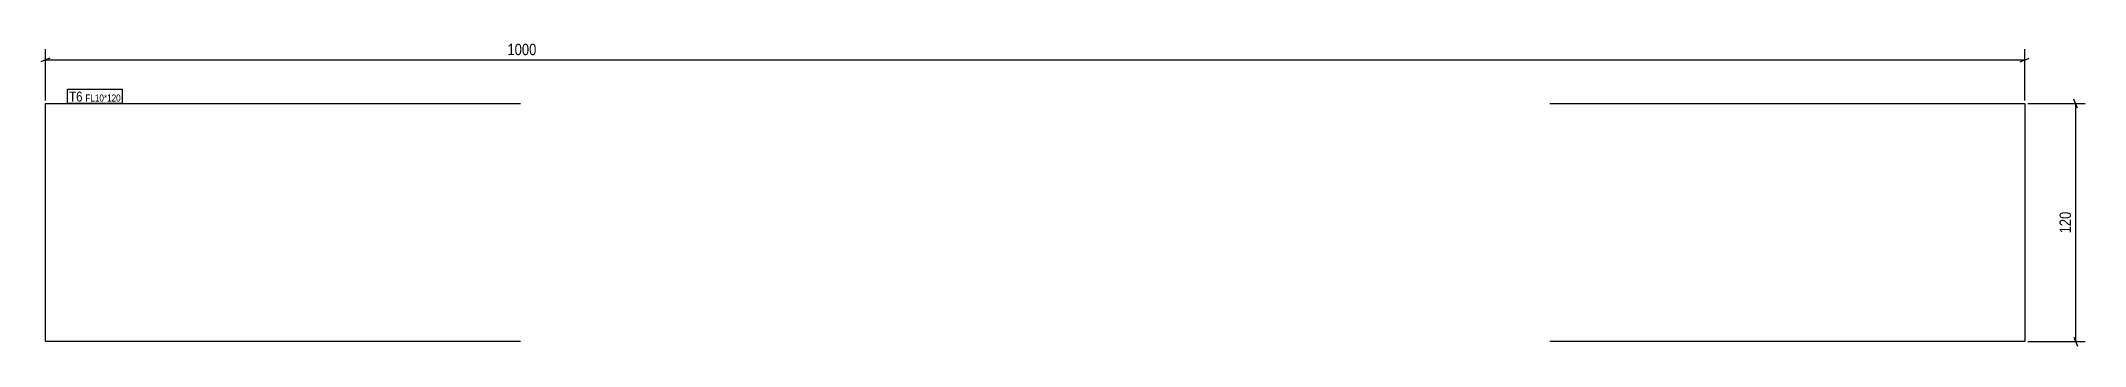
# Model space of a CAD drawing. Header units: millimetres. Extents: x 4 to 1037, y 4 to 158.
import ezdxf

# ---------------------------------------------------------------- set-up
doc = ezdxf.new("R2010")
doc.units = ezdxf.units.MM
for name, color, linetype in [('MÅLSÆTNING', 7, 'Continuous'), ('STÅL', 7, 'Continuous'), ('TEKST', 7, 'Continuous')]:
    doc.layers.add(name, color=color, linetype=linetype)
doc.styles.add('Arial Narrow', font='ARIALN.TTF', dxfattribs={"height": 0.2})

msp = doc.modelspace()

# ---------------------------------------------------------------- linework, layer by layer
at = {"layer": 'MÅLSÆTNING', "color": 7, "linetype": 'Continuous'}
for p, q in [((9, 149.7), (4.5, 147.9)), ((6.8, 128.3), (6.8, 154.2)), ((6.8, 148.8), (1006.8, 148.8)), ((1004.5, 147.9), (1009, 149.7)), ((1006.8, 128.3), (1006.8, 154.2)), ((1008.3, 126.8), (1037.3, 126.8)), ((1033.4, 124.5), (1031.6, 129)), ((1032.5, 6.8), (1032.5, 126.8)), ((1008.3, 6.8), (1037.3, 6.8)), ((1031.6, 9), (1033.4, 4.5))]:
    msp.add_line(p, q, dxfattribs=at)
at = {"layer": 'STÅL', "color": 2, "linetype": 'Continuous'}
for p, q in [((6.8, 126.8), (246.8, 126.8)), ((6.8, 6.8), (6.8, 126.8)), ((766.8, 126.8), (1006.8, 126.8)), ((1006.8, 126.8), (1006.8, 6.8)), ((246.8, 6.8), (6.8, 6.8)), ((1006.8, 6.8), (766.8, 6.8))]:
    msp.add_line(p, q, dxfattribs=at)

# ---------------------------------------------------------------- next in the draw order: wipeouts: each hides what was drawn before it
at = {"color": 0}
for points, layer in [([(774.5, 150), (774.5, 158.4), (239, 158.4), (239, 150)], 'MÅLSÆTNING'), ([(1031.3, 73.4), (1022.9, 73.4), (1022.9, 60.1), (1031.3, 60.1)], 'MÅLSÆTNING'), ([(25.5, 127.8), (25.5, 133.1), (18.8, 133.1), (18.8, 127.8)], 'TEKST')]:
    msp.add_wipeout(points, dxfattribs=at).dxf.layer = layer

# ---------------------------------------------------------------- next in the draw order: texts
at = {"layer": 'MÅLSÆTNING', "color": 3, "style": 'Arial Narrow'}
msp.add_text('1000', height=5.73, dxfattribs=at).set_placement((240.2, 151.2))
msp.add_text('120', height=5.73, rotation=90.0002, dxfattribs=at).set_placement((1030.1, 61.3))

# ---------------------------------------------------------------- next in the draw order: wipeouts: each hides what was drawn before it
at = {"color": 0}
msp.add_wipeout([(25.5, 127.8), (25.5, 133.1), (18.8, 133.1), (18.8, 127.8)], dxfattribs=at).dxf.layer = 'TEKST'

# ---------------------------------------------------------------- next in the draw order: linework, layer by layer
at = {"layer": 'TEKST', "color": 7, "linetype": 'Continuous'}
msp.add_line((17.9, 126.9), (17.9, 134), dxfattribs=at)

# ---------------------------------------------------------------- next in the draw order: wipeouts: each hides what was drawn before it
at = {"color": 0}
msp.add_wipeout([(44.9, 127.8), (44.9, 131.6), (27, 131.6), (27, 127.8)], dxfattribs=at).dxf.layer = 'TEKST'

# ---------------------------------------------------------------- next in the draw order: wipeouts: each hides what was drawn before it
msp.add_wipeout([(44.9, 127.8), (44.9, 131.6), (27, 131.6), (27, 127.8)], dxfattribs=at).dxf.layer = 'TEKST'

# ---------------------------------------------------------------- next in the draw order: linework, layer by layer
at = {"layer": 'TEKST', "color": 7, "linetype": 'Continuous'}
for p, q in [((17.9, 134), (45.8, 134)), ((17.9, 126.9), (45.8, 126.9)), ((45.8, 126.9), (45.8, 134))]:
    msp.add_line(p, q, dxfattribs=at)

# ---------------------------------------------------------------- next in the draw order: texts
at = {"layer": 'TEKST', "color": 3, "style": 'Arial Narrow'}
for s, height, p in [('T6', 5.01, (18.8, 127.8)), ('FL10*120', 3.58, (27, 127.8))]:
    msp.add_text(s, height=height, dxfattribs=at).set_placement(p)

doc.saveas('drawing.dxf')
